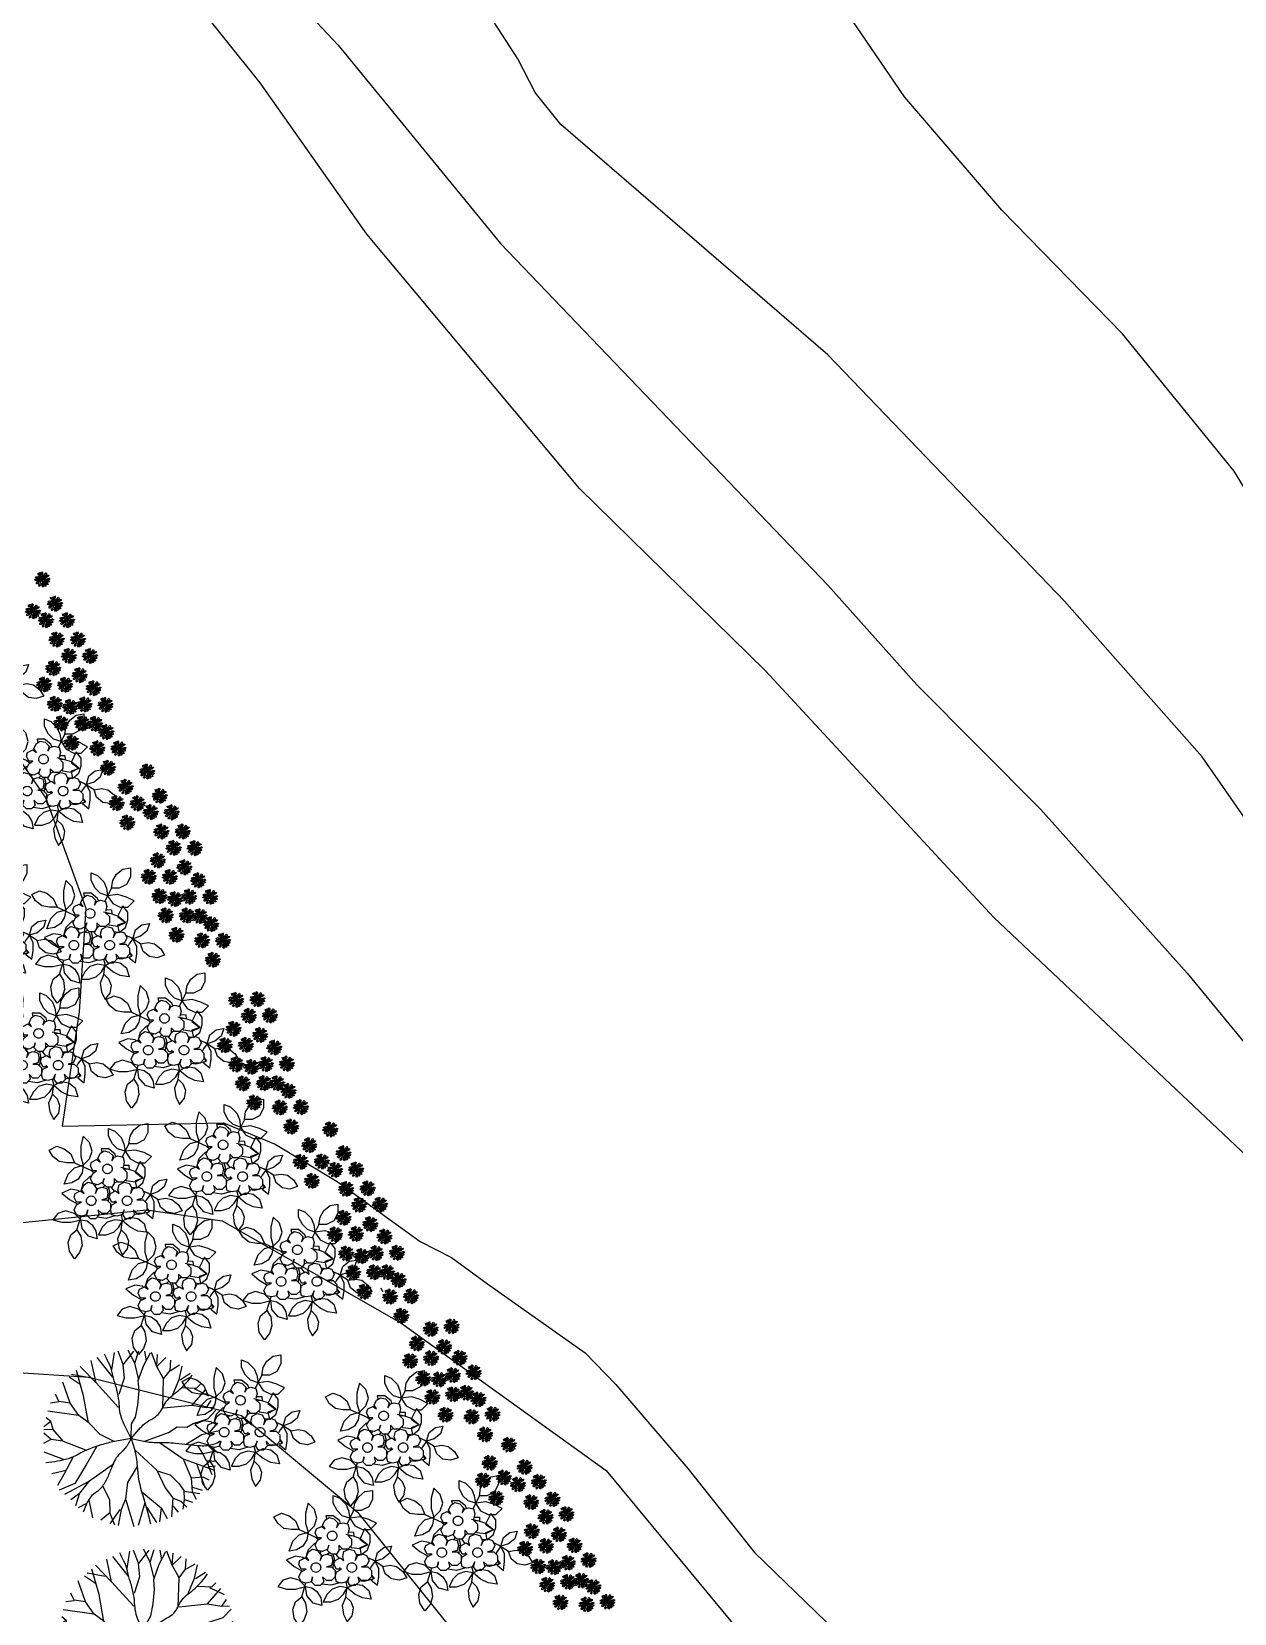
# Model space of a CAD drawing. Header units: millimetres. Extents: x 1101 to 4203, y 1053 to 1744.
# Drawn here: x 1221.1 to 1254.37, y 1605.87 to 1649.61 of the extents above; entities that cross this region are included whole.
import ezdxf

# ---------------------------------------------------------------- set-up
doc = ezdxf.new("R2010")
doc.units = ezdxf.units.MM
doc.layers.add('01_Fina', color=7, linetype='Continuous')
doc.layers.add('NEW_PLANTS', color=7, linetype='Continuous')
doc.styles.get("Standard").update_dxf_attribs({"font": 'arial.ttf'})

# ---------------------------------------------------------------- blocks, each defined once
blk = doc.blocks.new('shrubs1')
at = {"color": 70}
for points in [[(4341.3, 946.2, -0.243115), (4336, 947.1, -0.399574), (4341, 948.9, -0.151757), (4338.9, 947.7, -0.102993), (4341.3, 946.2, 4.231592)], [(4339.9, 942.8, -0.243115), (4336.2, 942.8, -0.399574), (4339.3, 944.7, -0.151757), (4338.1, 943.6, -0.102993), (4339.9, 942.8, 4.231592)], [(4340.8, 952, -0.243115), (4338.9, 955.2, -0.399574), (4342.1, 953.4, -0.151757), (4340.5, 953.9, -0.102993), (4340.8, 952, 4.231592)], [(4344.3, 940.9, -0.243115), (4340.3, 937.4, -0.399574), (4341.9, 942.4, -0.151757), (4341.7, 940, -0.102993), (4344.3, 940.9, 4.231592)], [(4343.5, 944.2, -0.243115), (4340.3, 942.3, -0.399574), (4342, 945.6, -0.151757), (4341.5, 943.9, -0.102993), (4343.5, 944.2, 4.231592)], [(4343.6, 948, -0.243115), (4340.4, 949.8, -0.399574), (4344, 949.9, -0.151757), (4342.4, 949.5, -0.102993), (4343.6, 948, 4.231592)], [(4343.5, 951.8, -0.243115), (4341, 956.5, -0.399574), (4345.5, 953.8, -0.151757), (4343.2, 954.6, -0.102993), (4343.5, 951.8, 4.231592)], [(4346.3, 943.4, -0.338305), (4343, 941.8, -0.306628), (4345.4, 945.5, -0.198031), (4344.3, 943.1, -0.284575), (4346.3, 943.4, 2.19888)], [(4344.5, 955, -0.243115), (4344.4, 958.8, -0.399574), (4346.3, 955.6, -0.151757), (4345.2, 956.8, -0.102993), (4344.5, 955, 4.231592)], [(4347.4, 937.5, -0.243115), (4345.6, 934.3, -0.399574), (4345.5, 937.9, -0.151757), (4345.9, 936.3, -0.102993), (4347.4, 937.5, 4.231592)], [(4347, 950.2, -0.338305), (4347.7, 953.8, -0.306628), (4349.1, 949.7, -0.198031), (4347.9, 952, -0.284575), (4347, 950.2, 2.19888)], [(4350.4, 941.8, -0.243115), (4350.4, 938.1, -0.399574), (4348.5, 941.2, -0.151757), (4349.7, 940, -0.102993), (4350.4, 941.8, 4.231592)], [(4349.4, 953.6, -0.243115), (4351.5, 958.5, -0.399574), (4352.1, 953.3, -0.151757), (4351.3, 955.6, -0.102993), (4349.4, 953.6, 4.231592)], [(4352.1, 938.3, -0.243115), (4352.1, 934.6, -0.399574), (4350.2, 937.7, -0.151757), (4351.4, 936.5, -0.102993), (4352.1, 938.3, 4.231592)], [(4351.4, 952, -0.243115), (4354.6, 953.9, -0.399574), (4352.8, 950.6, -0.151757), (4353.3, 952.3, -0.102993), (4351.4, 952, 4.231592)], [(4351.8, 944.5, -0.243115), (4355.1, 942.6, -0.399574), (4351.4, 942.6, -0.151757), (4353, 942.9, -0.102993), (4351.8, 944.5, 4.231592)], [(4353.3, 941.7, -0.243115), (4356, 937.1, -0.399574), (4351.4, 939.6, -0.151757), (4353.7, 938.9, -0.102993), (4353.3, 941.7, 4.231592)], [(4352.8, 947.4, -0.338305), (4356.3, 946, -0.306628), (4352, 945.3, -0.198031), (4354.5, 946.1, -0.284575), (4352.8, 947.4, 2.19888)], [(4353.6, 954.2, -0.243115), (4356.8, 956, -0.399574), (4355.1, 952.8, -0.151757), (4355.5, 954.4, -0.102993), (4353.6, 954.2, 4.231592)], [(4354.8, 944.1, -0.243115), (4359.1, 940.9, -0.399574), (4353.9, 941.4, -0.151757), (4356.3, 941.7, -0.102993), (4354.8, 944.1, 4.231592)], [(4355.3, 947.2, -0.243115), (4360.5, 946.2, -0.399574), (4355.6, 944.4, -0.151757), (4357.6, 945.7, -0.102993), (4355.3, 947.2, 4.231592)], [(4356.7, 950.5, -0.243115), (4360.4, 950.5, -0.399574), (4357.2, 948.6, -0.151757), (4358.5, 949.8, -0.102993), (4356.7, 950.5, 4.231592)]]:
    blk.add_lwpolyline(points, format="xyb", dxfattribs=at)
at = {"color": 46, "lineweight": 25}
for points in [[(4338.2, 943.6), (4340.3, 943.9)], [(4341.8, 940), (4343.1, 942.4)], [(4346.4, 948.9), (4342.3, 949.6)], [(4348.3, 946.7), (4344.5, 943.3)], [(4347.2, 953.2), (4345.2, 956.6)], [(4348.3, 946.7), (4348, 951.6)], [(4353.6, 939.1), (4348.3, 946.7)], [(4353, 943), (4349.9, 944.4)], [(4356.2, 941.8), (4354.5, 942.3)], [(4354.6, 953.5), (4355.4, 954.4)], [(4357.5, 945.6), (4355.4, 945.4)]]:
    blk.add_lwpolyline(points, dxfattribs=at)
for points in [[(4348.3, 946.7, 0.071347), (4339, 947.6, 7.890142)], [(4348.3, 946.7, 0.082733), (4340.6, 953.7, 20.273115)], [(4348.3, 946.7, 0.216963), (4341.6, 944.1, -0.417545)], [(4348.3, 946.7, 0.118288), (4343.4, 954.5, 14.536196)], [(4345.8, 936.4, -0.068386), (4348.3, 946.7, 3.442757)], [(4348.3, 946.7, -0.116255), (4353.2, 952.1, -0.060372)], [(4348.3, 946.7, -0.138137), (4358, 949.8, -6.895939)], [(4354.3, 946.2, 0.065358), (4348.3, 946.7, 1.516281)], [(4348.3, 946.7, -0.109166), (4349.7, 940.2, 0.286313)], [(4349.9, 949.1, 0.052373), (4351.3, 955.5, 35.05362)], [(4351.4, 936.7, 0.100215), (4350.9, 939.7, -1.505929)]]:
    blk.add_lwpolyline(points, format="xyb", dxfattribs=at)
at = {"color": 0, "flags": 1}
for tag, p in [('ITEM', (4350.4, 947)), ('SIZE', (4350.4, 945.8))]:
    blk.add_attdef(tag, p, '', height=0.5, dxfattribs=at)
blk = doc.blocks.new('s1')
blk.add_blockref('shrubs1', (0, 0))
blk = doc.blocks.new('shrubs')
at = {"layer": 'NEW_PLANTS', "color": 70, "linetype": 'Continuous'}
for points in [[(4514.12, 913.75), (4515.23, 913.3), (4516.33, 912.2), (4516.77, 911.1), (4516.99, 909.78), (4515.67, 910.22), (4514.79, 911.1), (4514.12, 912.42)], [(4520.96, 914.63), (4520.96, 913.08), (4520.3, 911.76), (4518.98, 911.1), (4517.65, 911.1), (4517.87, 912.42), (4518.54, 913.53), (4519.64, 914.41)], [(4503.76, 910), (4505.08, 910.66), (4506.4, 910.22), (4507.51, 909.33), (4508.17, 907.79), (4506.85, 907.79), (4505.52, 908.01), (4504.42, 908.89)], [(4509.71, 912.42), (4509.27, 910.66), (4509.27, 908.89), (4509.71, 907.35), (4510.82, 908.45), (4511.26, 909.78), (4510.82, 911.32)], [(4521.62, 908.89), (4520.3, 909.55), (4518.76, 910), (4516.99, 909.78), (4517.87, 908.45), (4519.2, 907.79), (4520.52, 907.79)], [(4506.4, 904.04), (4507.07, 905.8), (4508.17, 906.91), (4509.71, 907.35), (4509.49, 906.03), (4508.83, 904.92), (4507.73, 904.26)], [(4518.98, 903.38), (4520.08, 904.26), (4520.52, 905.58), (4520.52, 906.91), (4519.64, 908.01), (4518.73, 906.15), (4520.1, 905.12), (4518.73, 904.64)], [(4524.27, 904.92), (4523.83, 903.6), (4522.73, 902.72), (4521.4, 902.28), (4521.84, 903.82), (4522.95, 904.7)], [(4526.92, 899.41), (4525.59, 898.97), (4524.27, 899.19), (4523.17, 900.07), (4522.73, 901.39), (4524.05, 901.61), (4525.15, 901.39), (4526.25, 900.51)], [(4504.42, 897.86), (4505.96, 897.42), (4507.51, 897.42), (4509.27, 897.86), (4508.17, 898.97), (4506.63, 899.41), (4505.3, 898.97)], [(4508.17, 891.03), (4507.29, 892.35), (4507.07, 893.89), (4507.51, 895.22), (4508.61, 896.1), (4509.27, 895), (4509.49, 893.45), (4509.05, 892.13)], [(4512.14, 894.55), (4510.6, 895), (4509.49, 896.32), (4509.27, 897.86), (4510.37, 897.64), (4511.26, 896.98), (4511.92, 895.88)], [(4512.36, 895.22), (4513.68, 895.22), (4515.01, 895.66), (4515.89, 896.54), (4516.55, 897.64), (4515.23, 897.86), (4513.9, 897.42), (4513.02, 896.54)], [(4516.55, 891.69), (4517.43, 892.79), (4517.65, 894.11), (4517.21, 895.22), (4516.33, 896.1), (4515.67, 894.55), (4515.89, 893.01)], [(4520.74, 895.66), (4519.2, 895.88), (4517.87, 896.54), (4516.55, 897.64), (4517.87, 898.3), (4519.2, 898.08), (4520.3, 897.2)]]:
    blk.add_lwpolyline(points, close=True, dxfattribs=at)
at = {"layer": 'NEW_PLANTS', "color": 30, "linetype": 'Continuous', "true_color": 0xf26722}
blk.add_lwpolyline([(4516.64, 906.81), (4517.3, 906.15), (4517.3, 905.06), (4516.64, 904.4), (4515.76, 904.4), (4515.11, 905.06), (4515.11, 904.18), (4514.67, 903.52), (4513.79, 903.52), (4513.13, 904.18), (4513.35, 905.06), (4513.13, 904.4), (4512.26, 903.96), (4511.38, 904.18), (4510.94, 905.06), (4511.38, 905.93), (4512.04, 906.37), (4511.38, 906.37), (4510.94, 907.25), (4511.16, 907.91), (4512.04, 908.34), (4512.7, 907.91), (4512.26, 908.56), (4512.7, 909.44), (4513.35, 909.88), (4514.23, 909.66), (4514.89, 909), (4514.67, 908.12), (4515.11, 908.78), (4515.76, 909), (4516.64, 908.78), (4516.86, 907.91), (4516.64, 907.03)], dxfattribs=at)
at = {"layer": 'NEW_PLANTS', "color": 70, "linetype": 'Continuous'}
for points in [[(4515.38, 908.87), (4515.23, 909.33), (4514.12, 910.22), (4512.8, 910.22), (4512.94, 909.6)], [(4517.65, 911.1), (4516.51, 908.81)], [(4508.17, 907.79), (4511.04, 906.47), (4511.57, 906.06)], [(4512.61, 908.04), (4512.58, 907.98)], [(4516.73, 907.38), (4517.65, 907.35), (4517.7, 906.63), (4516.76, 906.69)], [(4511.15, 905.48), (4510.82, 905.36), (4509.71, 904.26), (4509.29, 902.8)], [(4513.25, 904.76), (4513.28, 904.74)], [(4515.65, 904.51), (4515.23, 904.26), (4515.11, 904.26)], [(4517.1, 904.86), (4517.21, 904.7), (4518.76, 904.48), (4520.08, 905.14), (4518.76, 906.25), (4517.63, 906.63), (4516.28, 906.94)], [(4509.02, 902.78), (4508.83, 902.94), (4507.51, 903.16), (4505.96, 902.5), (4507.29, 901.39), (4508.74, 900.56)], [(4511.78, 903.65), (4511.92, 903.82), (4511.94, 904.04)], [(4513.48, 903.84), (4513.12, 903.47)], [(4513.13, 903.47), (4513.24, 903.6)], [(4514.03, 901.09), (4514.12, 901.17), (4514.34, 902.72), (4514.11, 903.52)], [(4514.52, 903.52), (4515.14, 902.77)], [(4518.78, 903.4), (4518.09, 903.48)], [(4518.37, 903.26), (4518.15, 903.21)], [(4522.73, 901.39), (4520.96, 902.5), (4520.15, 902.86)], [(4520.8, 899.88), (4521.27, 899.28), (4520.74, 898.97), (4521.84, 898.08), (4522.06, 899.63), (4522.06, 900.95), (4521.4, 902.28), (4520.74, 901.39), (4520.52, 900.95)], [(4514.45, 900.25), (4514.6, 900.19)], [(4515.42, 900.83), (4515.23, 901.17)], [(4516.8, 899.33), (4516.75, 899.35)], [(4520.8, 899.76), (4521.18, 899.19), (4519.42, 898.75), (4518.57, 898.85)], [(4508.61, 896.1), (4509.35, 898.5)], [(4515.25, 898.56), (4515.23, 898.53), (4513.68, 898.08), (4512.14, 898.3), (4512.11, 898.33)], [(4516.33, 896.1), (4516.55, 897.86), (4516.35, 898.68)]]:
    blk.add_lwpolyline(points, dxfattribs=at)
at = {"layer": 'NEW_PLANTS', "color": 30, "linetype": 'Continuous', "true_color": 0xf26722}
for points in [[(4513.1, 906.71, -0.098476), (4513.16, 907.03, -0.098485), (4513.34, 907.29, -0.098498), (4513.61, 907.47, -0.098507), (4513.93, 907.54, -0.098507), (4514.24, 907.47, -0.098498), (4514.51, 907.29, -0.098485), (4514.69, 907.03, -0.098476), (4514.75, 906.71, -0.098476), (4514.69, 906.39, -0.098485), (4514.51, 906.12, -0.098498), (4514.24, 905.94, -0.098507), (4513.93, 905.88, -0.098507), (4513.61, 905.94, -0.098498), (4513.34, 906.12, -0.098485), (4513.16, 906.39, -0.098476)], [(4510.27, 901.17, -0.098476), (4510.33, 901.49, -0.098485), (4510.51, 901.76, -0.098498), (4510.78, 901.94, -0.098507), (4511.1, 902, -0.098507), (4511.42, 901.94, -0.098498), (4511.68, 901.76, -0.098485), (4511.86, 901.49, -0.098476), (4511.93, 901.17, -0.098476), (4511.86, 900.86, -0.098485), (4511.68, 900.59, -0.098498), (4511.42, 900.41, -0.098507), (4511.1, 900.34, -0.098507), (4510.78, 900.41, -0.098498), (4510.51, 900.59, -0.098485), (4510.33, 900.86, -0.098476)], [(4516.51, 901.17, -0.098476), (4516.57, 901.49, -0.098485), (4516.75, 901.76, -0.098498), (4517.02, 901.94, -0.098507), (4517.34, 902, -0.098507), (4517.66, 901.94, -0.098498), (4517.93, 901.76, -0.098485), (4518.11, 901.49, -0.098476), (4518.17, 901.17, -0.098476), (4518.11, 900.86, -0.098485), (4517.93, 900.59, -0.098498), (4517.66, 900.41, -0.098507), (4517.34, 900.34, -0.098507), (4517.02, 900.41, -0.098498), (4516.75, 900.59, -0.098485), (4516.57, 900.86, -0.098476)]]:
    blk.add_lwpolyline(points, format="xyb", close=True, dxfattribs=at)
for points in [[(4509.41, 900.89), (4508.53, 900.89), (4508.1, 901.77), (4508.31, 902.43), (4509.19, 902.87), (4509.85, 902.43), (4509.41, 903.08), (4509.85, 903.96), (4510.51, 904.4), (4511.38, 904.18), (4512.04, 903.3), (4511.82, 902.43), (4512.26, 903.3), (4512.92, 903.52), (4513.79, 903.3), (4514.01, 902.43), (4513.79, 901.55), (4512.92, 901.33), (4513.79, 901.33), (4514.45, 900.67), (4514.45, 899.58), (4513.79, 898.92), (4512.92, 898.92), (4512.26, 899.58), (4512.48, 898.7), (4511.82, 898.04), (4510.94, 898.04), (4510.29, 898.7), (4510.51, 899.58), (4510.29, 898.7), (4509.41, 898.48), (4508.53, 898.7), (4508.1, 899.58), (4508.53, 900.46)], [(4515.54, 900.89), (4514.67, 900.89), (4514.23, 901.77), (4514.45, 902.43), (4515.33, 902.87), (4515.98, 902.43), (4515.76, 903.08), (4515.98, 903.96), (4516.86, 904.4), (4517.74, 904.18), (4518.17, 903.3), (4517.95, 902.43), (4518.39, 903.3), (4519.27, 903.52), (4519.93, 903.3), (4520.36, 902.43), (4519.93, 901.55), (4519.05, 901.33), (4520.15, 901.33), (4520.8, 900.67), (4520.8, 899.58), (4520.15, 898.92), (4519.05, 898.92), (4518.39, 899.58), (4518.61, 898.7), (4517.95, 898.04), (4517.08, 898.04), (4516.64, 898.7), (4516.86, 899.58), (4516.42, 898.7), (4515.54, 898.48), (4514.67, 898.7), (4514.45, 899.58), (4514.67, 900.46)]]:
    blk.add_lwpolyline(points, close=True, dxfattribs=at)
blk = doc.blocks.new('tree9')
at = {"color": 106}
for p, q in [((950.75, 450.95), (951.14, 453.4)), ((952.34, 451.69), (951.65, 453.57)), ((952.34, 451.63), (953.87, 453.57)), ((953.99, 451.86), (953.08, 453.69)), ((953.99, 451.86), (954.56, 453.63)), ((955.3, 451.58), (956.21, 453.34)), ((955.64, 452.2), (955.41, 453.57)), ((957.12, 451.41), (956.38, 453.4)), ((957.12, 451.41), (957.24, 453.12)), ((946.75, 447.25), (945.73, 450.84)), ((948.46, 449.12), (946.24, 451.41)), ((948.53, 449.07), (947.84, 452.26)), ((950.91, 449.87), (948.69, 452.66)), ((952.56, 449.81), (952.34, 451.63)), ((954.56, 449.53), (953.99, 451.86)), ((954.5, 449.41), (955.3, 451.58)), ((957.12, 451.41), (958.38, 452.66)), ((958.09, 449.64), (957.12, 451.41)), ((958.09, 449.64), (959, 450.84)), ((959, 450.84), (959.11, 452.31)), ((959.06, 450.84), (960.36, 451.63)), ((960.31, 449.58), (960.71, 451.47)), ((944.82, 446.22), (943.8, 449.19)), ((946.24, 448.84), (944.71, 449.87)), ((947.61, 449.81), (945.05, 450.27)), ((951.71, 445.6), (948.53, 449.07)), ((951.77, 447.47), (952.56, 449.81)), ((954.62, 447.99), (954.5, 449.41)), ((957.97, 445.49), (958.09, 449.64)), ((959.4, 447.42), (960.31, 449.58)), ((960.42, 449.53), (961.85, 450.44)), ((960.71, 448.44), (962.76, 448.33)), ((962.76, 448.33), (963.33, 448.9)), ((943.23, 446.39), (942.03, 446.22)), ((943.23, 446.46), (942.77, 447.47)), ((944.82, 446.22), (943.23, 446.46)), ((946.07, 444.46), (944.82, 446.22)), ((947.44, 443.43), (946.75, 447.25)), ((954.44, 445.94), (954.62, 447.99)), ((962.14, 445.94), (964.01, 448.11)), ((962.42, 448.28), (964.47, 447.25)), ((964.18, 445.6), (964.81, 446.57)), ((942.09, 443.6), (941.46, 444.12)), ((946.02, 444.46), (941.69, 445.09)), ((947.5, 443.43), (946.07, 444.46)), ((953.53, 443.27), (954.1, 444.23)), ((954.1, 444.23), (954.44, 445.94)), ((958.09, 445.54), (962.07, 445.94)), ((962.07, 445.94), (964.18, 445.6)), ((962.3, 443.32), (964.36, 444)), ((964.18, 445.6), (965.26, 445.65)), ((964.36, 444), (965.49, 445.2)), ((942.09, 443.6), (941.12, 442.87)), ((942.42, 442.46), (941.12, 442.41)), ((942.14, 441.05), (941.12, 441.95)), ((942.42, 442.46), (942.09, 443.6)), ((943.91, 440.76), (942.42, 442.46)), ((949.09, 441.78), (947.5, 443.43)), ((951.08, 440.76), (949.09, 441.78)), ((953.48, 441.27), (953.53, 443.27)), ((955.3, 440.76), (958.77, 442.06)), ((958.77, 442.06), (960.03, 442.87)), ((960.03, 442.87), (961.39, 442.81)), ((961.17, 440.36), (963.5, 441.78)), ((961.39, 442.81), (962.3, 443.32)), ((963.5, 441.78), (965.95, 442.35)), ((964.58, 442.06), (965.77, 443.43)), ((942.09, 441.05), (941.06, 440.48)), ((943.8, 440.81), (942.14, 441.05)), ((947.04, 439.56), (943.91, 440.76)), ((948.58, 440.02), (947.1, 437.45)), ((954.05, 439.56), (957.12, 436.72)), ((957.52, 440.65), (960.88, 438.31)), ((962.87, 440.19), (963.61, 439.05)), ((964.41, 440.3), (965.83, 439.16)), ((944.02, 438.19), (941.17, 439.27)), ((945.28, 438.59), (943.96, 436.08)), ((947.1, 437.45), (945.5, 434.83)), ((950.97, 437.57), (947.44, 435.07)), ((954.33, 437.23), (952.97, 434.95)), ((960.88, 438.31), (962.01, 435.58)), ((961, 438.25), (965.15, 436.77)), ((962.82, 437.57), (963.95, 434.26)), ((963.61, 439.05), (964.12, 438.08)), ((964.12, 438.08), (965.61, 437.97)), ((964.23, 438.08), (964.47, 437.23)), ((964.47, 437.23), (965.44, 437.34)), ((964.47, 437.23), (964.92, 436.08)), ((944.25, 436.66), (942.26, 436.2)), ((943.96, 436.08), (943.06, 434.55)), ((947.38, 435.07), (944.02, 433.24)), ((947.44, 435.07), (946.18, 433.47)), ((957.12, 436.72), (958.32, 434.21)), ((957.17, 436.6), (959, 436.03)), ((959, 436.03), (960.25, 434.83)), ((962.01, 435.58), (962.14, 433.7)), ((962.07, 435.64), (963.67, 435.75)), ((963.67, 435.75), (964.52, 435.35)), ((945.5, 434.83), (943.28, 433.86)), ((946.18, 433.42), (944.93, 432.5)), ((946.18, 433.47), (945.61, 431.64)), ((949.49, 434.43), (950.4, 432.5)), ((952.97, 434.95), (952.68, 432.61)), ((955.02, 433.64), (957.75, 431.36)), ((958.32, 434.21), (959.4, 432.78)), ((959.4, 432.78), (959.22, 430.1)), ((959.46, 432.73), (960.54, 432.33)), ((960.25, 434.83), (960.93, 433.81)), ((960.93, 433.81), (961, 432.56)), ((961, 433.75), (963.22, 433.42)), ((962.14, 433.7), (962.7, 432.61)), ((962.19, 434.32), (963.55, 433.86)), ((947.15, 431.99), (945.96, 431.36)), ((947.5, 432.45), (948.01, 429.94)), ((950.46, 430.68), (949.21, 429.6)), ((950.4, 432.5), (950.46, 430.68)), ((951.88, 431.13), (950.46, 429.09)), ((950.46, 430.62), (951.14, 428.97)), ((952.05, 431.13), (951.65, 428.85)), ((952.68, 432.61), (952.05, 431.13)), ((952.73, 432.5), (953.87, 428.74)), ((955.41, 432.1), (954.5, 428.85)), ((955.7, 431.42), (957.06, 429.31)), ((957.75, 431.36), (957.52, 429.37)), ((957.81, 431.31), (958.6, 429.88)), ((959.4, 431.64), (960.14, 430.74)), ((960.54, 432.33), (961.39, 431.48)), ((961, 432.56), (960.82, 431.19)), ((961.05, 432.56), (962.19, 432.16))]:
    blk.add_line(p, q, dxfattribs=at)
for points in [[(953.51, 441.18), (952.47, 443.26, -0.10411), (951.83, 445.71, 0.032984), (951.65, 447.25, 0.034072), (951.2, 449.01, -0.030956), (950.8, 450.55, 0.076171), (950.29, 451.98, -0.026216), (949.72, 453.17, 1.568784)], [(953.51, 441.18), (954.56, 442.46, -0.107856), (956.49, 444, 0.175024), (957.92, 445.49, -0.125464), (959.4, 447.36, 0.043348), (961.28, 449.07, 0.04978), (962.14, 450.21, -8.896609)], [(953.51, 441.18), (951.14, 440.76, 0.029099), (949.21, 440.3, 0.05336), (945.96, 438.94, -0.09082), (943.06, 437.97, -0.003401), (941.41, 437.74, 1.084963)], [(953.51, 441.18), (953.13, 440.53, -0.07796), (952.05, 439.22, 0.120857), (950.91, 437.57, -0.011392), (950.29, 436.03, -0.038005), (949.54, 434.61, -0.112949), (948.46, 433.53, 0.14803), (947.27, 432.16, 0.020427), (946.7, 430.74, 1.639795)], [(953.51, 441.18), (955.3, 440.81, 0.056937), (957.24, 440.65, -0.035612), (959.79, 440.53, 0.008822), (963.33, 440.19, 0.099585), (965.2, 440.41, 0.073278), (966.12, 440.87, -1.918828)], [(953.51, 441.18), (953.94, 439.67, -0.054456), (954.33, 437.34, 0.065281), (955.13, 433.13, -0.028329), (956.21, 429.09, 4.035528)]]:
    blk.add_lwpolyline(points, format="xyb", dxfattribs=at)
at = {"color": 106, "flags": 1}
for tag, p in [('ITEM', (953.79, 443.71)), ('SIZE', (953.53, 441.16))]:
    blk.add_attdef(tag, p, '', height=2.09, dxfattribs=at)
blk = doc.blocks.new('Borde del rio puyo')
at = {"color": 116, "true_color": 0x136734, "extrusion": (0, 0, -1)}
blk.add_arc((-1231.667, 1615.304), 1, 327.3696, 333.7354, dxfattribs=at)
for p, xscale, yscale, zscale, rotation in [((1146.491, 1635.376), 0.01683469536077231, 0.01683469536077231, 0.01683469536077231, 347.0185311305729), ((1146.229, 1634.497), 0.01683469536077231, 0.01683469536077231, 0.01683469536077231, 347.0185311305729), ((1146.84, 1634.705), 0.01683469536077231, 0.01683469536077231, 0.01683469536077231, 347.0185311305729), ((1146.589, 1634.253), 0.01683469536077231, 0.01683469536077231, 0.01683469536077231, 347.0185311305729), ((1147.171, 1634.248), 0.01683469536077231, 0.01683469536077231, 0.01683469536077231, 347.0185311305729), ((1146.884, 1633.717), 0.01683469536077231, 0.01683469536077231, 0.01683469536077231, 347.0185311305729), ((1147.475, 1633.716), 0.01683469536077231, 0.01683469536077231, 0.01683469536077231, 347.0185311305729), ((1147.225, 1633.264), 0.01683469536077231, 0.01683469536077231, 0.01683469536077231, 347.0185311305729), ((1147.807, 1633.259), 0.01683469536077231, 0.01683469536077231, 0.01683469536077231, 347.0185311305729), ((1146.788, 1632.921), 0.01683469536077231, 0.01683469536077231, 0.01683469536077231, 347.0185311305729), ((1147.52, 1632.728), 0.01683469536077231, 0.01683469536077231, 0.01683469536077231, 347.0185311305729), ((1146.537, 1632.469), 0.01683469536077231, 0.01683469536077231, 0.01683469536077231, 347.0185311305729), ((1147.119, 1632.464), 0.01683469536077231, 0.01683469536077231, 0.01683469536077231, 347.0185311305729), ((1147.905, 1632.369), 0.01683469536077231, 0.01683469536077231, 0.01683469536077231, 347.0185311305729), ((1146.833, 1631.933), 0.01683469536077231, 0.01683469536077231, 0.01683469536077231, 347.0185311305729), ((1147.257, 1631.85), 0.01683469536077231, 0.01683469536077231, 0.01683469536077231, 347.0185311305729), ((1147.654, 1631.917), 0.01683469536077231, 0.01683469536077231, 0.01683469536077231, 347.0185311305729), ((1148.236, 1631.912), 0.01683469536077231, 0.01683469536077231, 0.01683469536077231, 347.0185311305729), ((1147.007, 1631.398), 0.01683469536077231, 0.01683469536077231, 0.01683469536077231, 347.0185311305729), ((1147.589, 1631.394), 0.01683469536077231, 0.01683469536077231, 0.01683469536077231, 347.0185311305729), ((1147.949, 1631.381), 0.01683469536077231, 0.01683469536077231, 0.01683469536077231, 347.0185311305729), ((1147.302, 1630.862), 0.01683469536077231, 0.01683469536077231, 0.01683469536077231, 347.0185311305729), ((1148.261, 1631.157), 0.01683469536077231, 0.01683469536077231, 0.01683469536077231, 347.0185311305729), ((1148.011, 1630.705), 0.01683469536077231, 0.01683469536077231, 0.01683469536077231, 347.0185311305729), ((1148.593, 1630.701), 0.01683469536077231, 0.01683469536077231, 0.01683469536077231, 347.0185311305729), ((1148.306, 1630.169), 0.01683469536077231, 0.01683469536077231, 0.01683469536077231, 347.0185311305729), ((1149.387, 1630.064), 0.01683469536077231, 0.01683469536077231, 0.01683469536077231, 347.0185311305729), ((1148.793, 1629.641), 0.01683469536077231, 0.01683469536077231, 0.01683469536077231, 347.0185311305729), ((1148.542, 1629.189), 0.01683469536077231, 0.01683469536077231, 0.01683469536077231, 347.0185311305729), ((1149.124, 1629.184), 0.01683469536077231, 0.01683469536077231, 0.01683469536077231, 347.0185311305729), ((1149.735, 1629.392), 0.01683469536077231, 0.01683469536077231, 0.01683469536077231, 347.0185311305729), ((1148.838, 1628.653), 0.01683469536077231, 0.01683469536077231, 0.01683469536077231, 347.0185311305729), ((1149.485, 1628.941), 0.01683469536077231, 0.01683469536077231, 0.01683469536077231, 347.0185311305729), ((1150.066, 1628.936), 0.01683469536077231, 0.01683469536077231, 0.01683469536077231, 347.0185311305729), ((1149.78, 1628.404), 0.01683469536077231, 0.01683469536077231, 0.01683469536077231, 347.0185311305729), ((1150.371, 1628.403), 0.01683469536077231, 0.01683469536077231, 0.01683469536077231, 347.0185311305729), ((1150.12, 1627.951), 0.01683469536077231, 0.01683469536077231, 0.01683469536077231, 347.0185311305729), ((1150.702, 1627.947), 0.01683469536077231, 0.01683469536077231, 0.01683469536077231, 347.0185311305729), ((1149.684, 1627.608), 0.01683469536077231, 0.01683469536077231, 0.01683469536077231, 347.0185311305729), ((1150.416, 1627.415), 0.01683469536077231, 0.01683469536077231, 0.01683469536077231, 347.0185311305729), ((1149.433, 1627.156), 0.01683469536077231, 0.01683469536077231, 0.01683469536077231, 347.0185311305729), ((1150.015, 1627.152), 0.01683469536077231, 0.01683469536077231, 0.01683469536077231, 347.0185311305729), ((1150.8, 1627.056), 0.01683469536077231, 0.01683469536077231, 0.01683469536077231, 347.0185311305729), ((1149.728, 1626.62), 0.01683469536077231, 0.01683469536077231, 0.01683469536077231, 347.0185311305729), ((1150.153, 1626.537), 0.01683469536077231, 0.01683469536077231, 0.01683469536077231, 347.0185311305729), ((1150.55, 1626.605), 0.01683469536077231, 0.01683469536077231, 0.01683469536077231, 347.0185311305729), ((1151.131, 1626.6), 0.01683469536077231, 0.01683469536077231, 0.01683469536077231, 347.0185311305729), ((1149.902, 1626.086), 0.01683469536077231, 0.01683469536077231, 0.01683469536077231, 347.0185311305729), ((1150.484, 1626.081), 0.01683469536077231, 0.01683469536077231, 0.01683469536077231, 347.0185311305729), ((1150.845, 1626.068), 0.01683469536077231, 0.01683469536077231, 0.01683469536077231, 347.0185311305729), ((1150.198, 1625.549), 0.01683469536077231, 0.01683469536077231, 0.01683469536077231, 347.0185311305729), ((1151.157, 1625.844), 0.01683469536077231, 0.01683469536077231, 0.01683469536077231, 347.0185311305729), ((1150.906, 1625.393), 0.01683469536077231, 0.01683469536077231, 0.01683469536077231, 347.0185311305729), ((1151.488, 1625.388), 0.01683469536077231, 0.01683469536077231, 0.01683469536077231, 347.0185311305729), ((1151.202, 1624.856), 0.01683469536077231, 0.01683469536077231, 0.01683469536077231, 347.0185311305729), ((1151.853, 1621.633), 0.0168346953607723, 0.0168346953607723, 0.0168346953607723, 348.6383354721556), ((1152.443, 1621.649), 0.0168346953607723, 0.0168346953607723, 0.0168346953607723, 348.6383354721556), ((1151.779, 1620.835), 0.0168346953607723, 0.0168346953607723, 0.0168346953607723, 348.6383354721556), ((1152.206, 1621.19), 0.0168346953607723, 0.0168346953607723, 0.0168346953607723, 348.6383354721556), ((1152.787, 1621.202), 0.0168346953607723, 0.0168346953607723, 0.0168346953607723, 348.6383354721556), ((1151.541, 1620.376), 0.0168346953607723, 0.0168346953607723, 0.0168346953607723, 348.6383354721556), ((1152.123, 1620.388), 0.0168346953607723, 0.0168346953607723, 0.0168346953607723, 348.6383354721556), ((1152.516, 1620.662), 0.0168346953607723, 0.0168346953607723, 0.0168346953607723, 348.6383354721556), ((1152.91, 1620.314), 0.0168346953607723, 0.0168346953607723, 0.0168346953607723, 348.6383354721556), ((1151.852, 1619.848), 0.0168346953607723, 0.0168346953607723, 0.0168346953607723, 348.6383354721556), ((1152.278, 1619.778), 0.0168346953607723, 0.0168346953607723, 0.0168346953607723, 348.6383354721556), ((1152.673, 1619.856), 0.0168346953607723, 0.0168346953607723, 0.0168346953607723, 348.6383354721556), ((1153.255, 1619.868), 0.0168346953607723, 0.0168346953607723, 0.0168346953607723, 348.6383354721556), ((1152.041, 1619.319), 0.0168346953607723, 0.0168346953607723, 0.0168346953607723, 348.6383354721556), ((1152.622, 1619.331), 0.0168346953607723, 0.0168346953607723, 0.0168346953607723, 348.6383354721556), ((1152.983, 1619.328), 0.0168346953607723, 0.0168346953607723, 0.0168346953607723, 348.6383354721556), ((1153.301, 1619.113), 0.0168346953607723, 0.0168346953607723, 0.0168346953607723, 348.6383354721556), ((1152.351, 1618.791), 0.0168346953607723, 0.0168346953607723, 0.0168346953607723, 348.6383354721556), ((1153.064, 1618.655), 0.0168346953607723, 0.0168346953607723, 0.0168346953607723, 348.6383354721556), ((1153.645, 1618.667), 0.0168346953607723, 0.0168346953607723, 0.0168346953607723, 348.6383354721556), ((1153.374, 1618.127), 0.0168346953607723, 0.0168346953607723, 0.0168346953607723, 348.6383354721556), ((1154.457, 1618.052), 0.0168346953607723, 0.0168346953607723, 0.0168346953607723, 348.6383354721556), ((1153.876, 1617.613), 0.0168346953607723, 0.0168346953607723, 0.0168346953607723, 348.6383354721556), ((1154.824, 1617.391), 0.0168346953607723, 0.0168346953607723, 0.0168346953607723, 348.6383354721556), ((1153.638, 1617.154), 0.0168346953607723, 0.0168346953607723, 0.0168346953607723, 348.6383354721556), ((1154.22, 1617.166), 0.0168346953607723, 0.0168346953607723, 0.0168346953607723, 348.6383354721556), ((1154.587, 1616.932), 0.0168346953607723, 0.0168346953607723, 0.0168346953607723, 348.6383354721556), ((1155.169, 1616.944), 0.0168346953607723, 0.0168346953607723, 0.0168346953607723, 348.6383354721556), ((1153.948, 1616.626), 0.0168346953607723, 0.0168346953607723, 0.0168346953607723, 348.6383354721556), ((1155.488, 1616.42), 0.0168346953607723, 0.0168346953607723, 0.0168346953607723, 348.6383354721556), ((1154.897, 1616.404), 0.0168346953607723, 0.0168346953607723, 0.0168346953607723, 348.6383354721556), ((1154.823, 1615.606), 0.0168346953607723, 0.0168346953607723, 0.0168346953607723, 348.6383354721556), ((1155.25, 1615.962), 0.0168346953607723, 0.0168346953607723, 0.0168346953607723, 348.6383354721556), ((1155.832, 1615.973), 0.0168346953607723, 0.0168346953607723, 0.0168346953607723, 348.6383354721556), ((1154.586, 1615.147), 0.0168346953607723, 0.0168346953607723, 0.0168346953607723, 348.6383354721556), ((1155.167, 1615.159), 0.0168346953607723, 0.0168346953607723, 0.0168346953607723, 348.6383354721556), ((1155.561, 1615.434), 0.0168346953607723, 0.0168346953607723, 0.0168346953607723, 348.6383354721556), ((1155.955, 1615.086), 0.0168346953607723, 0.0168346953607723, 0.0168346953607723, 348.6383354721556), ((1154.896, 1614.62), 0.0168346953607723, 0.0168346953607723, 0.0168346953607723, 348.6383354721556), ((1155.323, 1614.549), 0.0168346953607723, 0.0168346953607723, 0.0168346953607723, 348.6383354721556), ((1155.717, 1614.627), 0.0168346953607723, 0.0168346953607723, 0.0168346953607723, 348.6383354721556), ((1156.299, 1614.639), 0.0168346953607723, 0.0168346953607723, 0.0168346953607723, 348.6383354721556), ((1155.085, 1614.091), 0.0168346953607723, 0.0168346953607723, 0.0168346953607723, 348.6383354721556), ((1155.667, 1614.102), 0.0168346953607723, 0.0168346953607723, 0.0168346953607723, 348.6383354721556), ((1156.028, 1614.1), 0.0168346953607723, 0.0168346953607723, 0.0168346953607723, 348.6383354721556), ((1156.346, 1613.885), 0.0168346953607723, 0.0168346953607723, 0.0168346953607723, 348.6383354721556), ((1155.395, 1613.563), 0.0168346953607723, 0.0168346953607723, 0.0168346953607723, 348.6383354721556), ((1156.108, 1613.426), 0.0168346953607723, 0.0168346953607723, 0.0168346953607723, 348.6383354721556), ((1156.69, 1613.438), 0.0168346953607723, 0.0168346953607723, 0.0168346953607723, 348.6383354721556), ((1156.419, 1612.898), 0.0168346953607723, 0.0168346953607723, 0.0168346953607723, 348.6383354721556), ((1157.827, 1604.256), 0.01683469536077231, 0.01683469536077231, 0.01683469536077231, 354.9855783136047), ((1158.403, 1604.332), 0.01683469536077231, 0.01683469536077231, 0.01683469536077231, 354.9855783136047), ((1157.442, 1603.856), 0.01683469536077231, 0.01683469536077231, 0.01683469536077231, 354.9855783136047), ((1157.256, 1603.374), 0.01683469536077231, 0.01683469536077231, 0.01683469536077231, 354.9855783136047), ((1157.833, 1603.45), 0.01683469536077231, 0.01683469536077231, 0.01683469536077231, 354.9855783136047), ((1158.193, 1603.766), 0.01683469536077231, 0.01683469536077231, 0.01683469536077231, 354.9855783136047), ((1158.624, 1603.464), 0.01683469536077231, 0.01683469536077231, 0.01683469536077231, 354.9855783136047), ((1158.438, 1602.982), 0.01683469536077231, 0.01683469536077231, 0.01683469536077231, 354.9855783136047), ((1159.015, 1603.058), 0.01683469536077231, 0.01683469536077231, 0.01683469536077231, 354.9855783136047), ((1157.623, 1602.883), 0.01683469536077231, 0.01683469536077231, 0.01683469536077231, 354.9855783136047), ((1158.055, 1602.86), 0.01683469536077231, 0.01683469536077231, 0.01683469536077231, 354.9855783136047), ((1158.805, 1602.492), 0.01683469536077231, 0.01683469536077231, 0.01683469536077231, 354.9855783136047), ((1157.869, 1602.379), 0.01683469536077231, 0.01683469536077231, 0.01683469536077231, 354.9855783136047), ((1158.446, 1602.454), 0.01683469536077231, 0.01683469536077231, 0.01683469536077231, 354.9855783136047), ((1159.145, 1602.313), 0.01683469536077231, 0.01683469536077231, 0.01683469536077231, 354.9855783136047), ((1158.236, 1601.888), 0.01683469536077231, 0.01683469536077231, 0.01683469536077231, 354.9855783136047), ((1158.96, 1601.831), 0.01683469536077231, 0.01683469536077231, 0.01683469536077231, 354.9855783136047), ((1159.537, 1601.907), 0.01683469536077231, 0.01683469536077231, 0.01683469536077231, 354.9855783136047), ((1159.327, 1601.341), 0.01683469536077231, 0.01683469536077231, 0.01683469536077231, 354.9855783136047), ((1159.985, 1601.058), 0.01683469536077231, 0.01683469536077231, 0.01683469536077231, 354.9855783136047), ((1159.456, 1600.557), 0.01683469536077231, 0.01683469536077231, 0.01683469536077231, 354.9855783136047), ((1160.423, 1600.441), 0.01683469536077231, 0.01683469536077231, 0.01683469536077231, 354.9855783136047), ((1159.27, 1600.075), 0.01683469536077231, 0.01683469536077231, 0.01683469536077231, 354.9855783136047), ((1159.847, 1600.151), 0.01683469536077231, 0.01683469536077231, 0.01683469536077231, 354.9855783136047), ((1160.238, 1599.959), 0.01683469536077231, 0.01683469536077231, 0.01683469536077231, 354.9855783136047), ((1160.815, 1600.035), 0.01683469536077231, 0.01683469536077231, 0.01683469536077231, 354.9855783136047), ((1159.637, 1599.584), 0.01683469536077231, 0.01683469536077231, 0.01683469536077231, 354.9855783136047), ((1160.605, 1599.469), 0.01683469536077231, 0.01683469536077231, 0.01683469536077231, 354.9855783136047), ((1161.19, 1599.55), 0.01683469536077231, 0.01683469536077231, 0.01683469536077231, 354.9855783136047), ((1161.004, 1599.068), 0.01683469536077231, 0.01683469536077231, 0.01683469536077231, 354.9855783136047), ((1161.581, 1599.144), 0.01683469536077231, 0.01683469536077231, 0.01683469536077231, 354.9855783136047), ((1160.62, 1598.667), 0.01683469536077231, 0.01683469536077231, 0.01683469536077231, 354.9855783136047), ((1161.371, 1598.577), 0.01683469536077231, 0.01683469536077231, 0.01683469536077231, 354.9855783136047), ((1160.434, 1598.185), 0.01683469536077231, 0.01683469536077231, 0.01683469536077231, 354.9855783136047), ((1161.011, 1598.261), 0.01683469536077231, 0.01683469536077231, 0.01683469536077231, 354.9855783136047), ((1161.802, 1598.275), 0.01683469536077231, 0.01683469536077231, 0.01683469536077231, 354.9855783136047), ((1160.801, 1597.695), 0.01683469536077231, 0.01683469536077231, 0.01683469536077231, 354.9855783136047), ((1161.233, 1597.672), 0.01683469536077231, 0.01683469536077231, 0.01683469536077231, 354.9855783136047), ((1161.616, 1597.793), 0.01683469536077231, 0.01683469536077231, 0.01683469536077231, 354.9855783136047), ((1162.193, 1597.869), 0.01683469536077231, 0.01683469536077231, 0.01683469536077231, 354.9855783136047), ((1161.624, 1597.266), 0.01683469536077231, 0.01683469536077231, 0.01683469536077231, 354.9855783136047), ((1161.983, 1597.303), 0.01683469536077231, 0.01683469536077231, 0.01683469536077231, 354.9855783136047), ((1161.047, 1597.19), 0.01683469536077231, 0.01683469536077231, 0.01683469536077231, 354.9855783136047), ((1162.323, 1597.125), 0.01683469536077231, 0.01683469536077231, 0.01683469536077231, 354.9855783136047), ((1161.414, 1596.7), 0.01683469536077231, 0.01683469536077231, 0.01683469536077231, 354.9855783136047), ((1162.138, 1596.643), 0.01683469536077231, 0.01683469536077231, 0.01683469536077231, 354.9855783136047), ((1162.714, 1596.719), 0.01683469536077231, 0.01683469536077231, 0.01683469536077231, 354.9855783136047)]:
    blk.add_blockref('s1', p, dxfattribs=dict(xscale=xscale, yscale=yscale, zscale=zscale, rotation=rotation))
for name, p, xscale, yscale, zscale in [('shrubs', (503.316, 1488.559), 0.1586335689872081, 0.1586335689872081, 0.1586335689872081), ('shrubs', (505.372, 1485.656), 0.1586335689872081, 0.1586335689872081, 0.1586335689872081), ('shrubs', (503.797, 1481.492), 0.1586335689872081, 0.1586335689872081, 0.1586335689872081), ('shrubs', (506.66, 1481.394), 0.1586335689872081, 0.1586335689872081, 0.1586335689872081), ('shrubs', (508.716, 1478.491), 0.1586335689872081, 0.1586335689872081, 0.1586335689872081), ('shrubs', (505.237, 1478.077), 0.1586335689872081, 0.1586335689872081, 0.1586335689872081), ('shrubs', (510.337, 1474.996), 0.1586335689872081, 0.1586335689872081, 0.1586335689872081), ('shrubs', (507.141, 1474.327), 0.1586335689872081, 0.1586335689872081, 0.1586335689872081), ('shrubs', (512.393, 1472.092), 0.1586335689872081, 0.1586335689872081, 0.1586335689872081), ('shrubs', (508.914, 1471.679), 0.1586335689872081, 0.1586335689872081, 0.1586335689872081), ('tree9', (1037.853, 1524.64), 0.1950770953426661, 0.1950770953426661, 0.1950770953426661), ('shrubs', (510.818, 1467.929), 0.1586335689872081, 0.1586335689872081, 0.1586335689872081), ('shrubs', (514.779, 1467.499), 0.1586335689872081, 0.1586335689872081, 0.1586335689872081), ('shrubs', (516.835, 1464.596), 0.1586335689872081, 0.1586335689872081, 0.1586335689872081), ('shrubs', (513.356, 1464.182), 0.1586335689872081, 0.1586335689872081, 0.1586335689872081), ('tree9', (1038.278, 1519.143), 0.1950770953426661, 0.1950770953426661, 0.1950770953426661)]:
    blk.add_blockref(name, p, dxfattribs=dict(xscale=xscale, yscale=yscale, zscale=zscale))

msp = doc.modelspace()

# ---------------------------------------------------------------- linework, layer by layer
for points, knots in [([(1203.64, 1743.138), (1202.19, 1737.333), (1200.75, 1731.568), (1198.53, 1724.008), (1197.943, 1722.11), (1196.316, 1717.171), (1195.22, 1714.157), (1192.781, 1708.241), (1191.441, 1705.341), (1189.681, 1701.999), (1189.399, 1701.476), (1188.538, 1699.916), (1187.923, 1698.854), (1186.697, 1696.633), (1186.087, 1695.474), (1185.272, 1693.653), (1185.025, 1693.05), (1184.571, 1691.837), (1184.363, 1691.224), (1183.794, 1689.368), (1183.488, 1688.109), (1182.778, 1684.298), (1182.581, 1681.711), (1182.654, 1678.157), (1182.712, 1677.169), (1182.994, 1674.227), (1183.324, 1672.336), (1184.082, 1668.67), (1184.51, 1666.893), (1185.038, 1664.562), (1185.167, 1663.978), (1185.414, 1662.814), (1185.533, 1662.227), (1185.881, 1660.455), (1186.1, 1659.259), (1186.762, 1655.636), (1187.207, 1653.176), (1188.053, 1649.46), (1188.367, 1648.212), (1188.966, 1646.138), (1189.225, 1645.311), (1190.078, 1642.84), (1190.736, 1641.242), (1192.151, 1638.128), (1192.908, 1636.61), (1194.498, 1633.546), (1195.332, 1632.003), (1196.91, 1629.04), (1197.663, 1627.604), (1199.154, 1624.721), (1199.891, 1623.276), (1201.51, 1620.065), (1202.389, 1618.297), (1204.974, 1613.056), (1206.689, 1609.518), (1209.205, 1604.957), (1209.822, 1603.886), (1211.08, 1601.78), (1211.722, 1600.742), (1212.506, 1599.501), (1212.641, 1599.288), (1212.776, 1599.076), (1215.466, 1594.913), (1215.879, 1594.279), (1216.843, 1592.792), (1217.388, 1591.943), (1218.486, 1590.222), (1219.04, 1589.352), (1220.739, 1586.733), (1221.923, 1584.977), (1223.619, 1582.759), (1224.018, 1582.256), (1224.825, 1581.275), (1225.234, 1580.795), (1226.468, 1579.376), (1227.301, 1578.462), (1228.845, 1576.786), (1229.557, 1576.02), (1230.81, 1574.648), (1231.357, 1574.041), (1232.224, 1573.048), (1232.553, 1572.663), (1233.118, 1571.984), (1233.357, 1571.69), (1233.841, 1571.087), (1234.085, 1570.779), (1234.824, 1569.843), (1235.328, 1569.201), (1236.217, 1568.115), (1236.588, 1567.674), (1237.313, 1566.852), (1237.662, 1566.475), (1238.368, 1565.742), (1238.728, 1565.385), (1239.825, 1564.338), (1240.579, 1563.674), (1242.895, 1561.769), (1244.511, 1560.616), (1248.19, 1558.224), (1250.272, 1557.022), (1252.359, 1555.868)], [0, 0, 0, 0, 17.905649, 17.905649, 23.968191, 23.968191, 33.813234, 33.813234, 43.658276, 43.658276, 45.497172, 45.497172, 49.174964, 49.174964, 52.852755, 52.852755, 54.605725, 54.605725, 56.358695, 56.358695, 59.864635, 59.864635, 66.876515, 66.876515, 69.590889, 69.590889, 75.019638, 75.019638, 80.448386, 80.448386, 82.282709, 82.282709, 84.117032, 84.117032, 87.785677, 87.785677, 95.122968, 95.122968, 98.825623, 98.825623, 101.284882, 101.284882, 106.203399, 106.203399, 111.121916, 111.121916, 116.317436, 116.317436, 121.218243, 121.218243, 126.11905, 126.11905, 132.078779, 132.078779, 143.710326, 143.710326, 147.3025, 147.3025, 150.894674, 150.894674, 151.641396, 151.641396, 151.641396, 153.914331, 153.914331, 156.975995, 156.975995, 160.037659, 160.037659, 166.160986, 166.160986, 167.975509, 167.975509, 169.790031, 169.790031, 173.419076, 173.419076, 176.564807, 176.564807, 179.078068, 179.078068, 180.662135, 180.662135, 181.858132, 181.858132, 183.054128, 183.054128, 185.446122, 185.446122, 187.069602, 187.069602, 188.485565, 188.485565, 189.901527, 189.901527, 192.733452, 192.733452, 198.397302, 198.397302, 205.330694, 205.330694, 205.330694, 205.330694]), ([(1194.193, 1627.754), (1194.223, 1627.698), (1194.252, 1627.642), (1194.66, 1626.869), (1195.035, 1626.151), (1196.155, 1623.993), (1196.894, 1622.551), (1198.406, 1619.561), (1199.18, 1618.013), (1200.507, 1615.333), (1201.061, 1614.205), (1202.188, 1611.919), (1202.759, 1610.765), (1204.002, 1608.306), (1204.677, 1606.999), (1205.805, 1604.906), (1206.238, 1604.12), (1207.257, 1602.328), (1207.845, 1601.335), (1209.033, 1599.385), (1209.634, 1598.426), (1210.772, 1596.637), (1211.31, 1595.804), (1211.845, 1594.978), (1216.452, 1587.835), (1216.509, 1587.746), (1217.192, 1586.683), (1217.837, 1585.692), (1219.194, 1583.694), (1219.907, 1582.686), (1221.09, 1581.123), (1221.531, 1580.561), (1222.417, 1579.478), (1222.863, 1578.951), (1224.201, 1577.408), (1225.094, 1576.431), (1226.576, 1574.822), (1227.176, 1574.176), (1228.258, 1572.996), (1228.745, 1572.46), (1229.655, 1571.433), (1230.081, 1570.941), (1230.715, 1570.182), (1230.933, 1569.916), (1231.384, 1569.356), (1231.614, 1569.067), (1232.321, 1568.173), (1232.814, 1567.542), (1233.842, 1566.275), (1234.374, 1565.639), (1235.525, 1564.359), (1236.116, 1563.745), (1237.931, 1561.977), (1239.192, 1560.896), (1243.203, 1557.777), (1246.052, 1556.004), (1249.041, 1554.291), (1249.2, 1554.2), (1249.359, 1554.11)], [117.823093, 117.823093, 117.823093, 117.823093, 118.015878, 118.015878, 120.480067, 120.480067, 125.408444, 125.408444, 130.65851, 130.65851, 134.456863, 134.456863, 138.255216, 138.255216, 142.511064, 142.511064, 145.063533, 145.063533, 148.343988, 148.343988, 151.624443, 151.624443, 154.54552, 154.54552, 154.54552, 154.85609, 154.85609, 158.2433, 158.2433, 161.645536, 161.645536, 163.54332, 163.54332, 165.441105, 165.441105, 169.236673, 169.236673, 171.893779, 171.893779, 174.164065, 174.164065, 176.280759, 176.280759, 177.441123, 177.441123, 178.601487, 178.601487, 180.922214, 180.922214, 183.108534, 183.108534, 185.294854, 185.294854, 189.667493, 189.667493, 198.881777, 198.881777, 199.401, 199.401, 199.401, 199.401])]:
    msp.add_open_spline(points, degree=3, knots=knots)
msp.add_spline([(1206.55, 1742.411), (1198.036, 1713.245), (1191.712, 1699.458), (1188.115, 1692.655), (1185.804, 1676.355), (1188.204, 1664.121), (1192.37, 1645.395), (1198.957, 1631.579), (1205.919, 1617.923), (1212.006, 1606.116), (1219.798, 1593.741), (1226.027, 1584.556), (1235.412, 1573.916), (1239.381, 1569.044), (1262.456, 1553.753), (1273.817, 1547.943), (1292.279, 1545.864), (1304.629, 1545.032), (1323.86, 1547.241), (1343.768, 1554.244), (1348.177, 1560.24), (1355.099, 1558.478), (1361.05, 1563.528), (1368.811, 1564.744), (1375.81, 1569.684), (1387.223, 1575.308), (1397.875, 1585.58), (1409.717, 1597.182), (1418.41, 1615.582), (1419.855, 1625.077), (1420.374, 1641.997), (1422.228, 1651.701), (1429.173, 1651.447), (1435.26, 1654.709), (1443.361, 1656.59), (1455.3, 1651.182), (1462.27, 1643.182), (1465.927, 1633.22), (1474.194, 1620.717), (1478.652, 1616.668), (1481.052, 1602.658), (1484.132, 1591.314), (1484.891, 1574.332), (1484.358, 1564.209), (1486.422, 1559.181), (1489.394, 1548.073), (1492.669, 1543.867), (1495.886, 1536.945), (1501.551, 1533.066), (1522.852, 1526.997), (1548.84, 1524.652), (1563.366, 1519.91), (1597.015, 1518.916), (1608.069, 1518.759), (1621.874, 1530.8), (1629.228, 1540.852), (1637.328, 1541.751), (1654.578, 1528.415), (1666.447, 1514.072), (1678.809, 1502.283), (1683.259, 1485.417), (1688.258, 1473.248), (1696.093, 1461.999), (1707.128, 1455.142), (1716.579, 1451.321), (1728.091, 1440.45), (1739.119, 1428.492), (1751.998, 1419.885), (1768.138, 1407.716), (1779.751, 1403.892), (1792.302, 1394.742), (1800.327, 1389.872), (1811.751, 1382.948), (1818.472, 1377.635), (1820.168, 1369.015), (1828.212, 1360.848), (1834.333, 1353.311), (1847.27, 1343.538), (1858.598, 1336.789), (1868.42, 1330.801), (1878.399, 1329.631), (1894.155, 1331.085)], degree=3)
at = {"layer": '01_Fina'}
for points in [[(1255.692, 1617.594), (1247.712, 1625.114), (1241.402, 1631.934), (1236.252, 1636.974), (1230.372, 1644.014), (1227.422, 1648.194), (1225.412, 1650.714), (1223.372, 1653.204), (1221.718, 1658.865), (1223.308, 1668.771), (1223.12, 1678.243), (1226.678, 1690.693), (1232.854, 1707.361), (1235.38, 1713.529), (1238.279, 1720.165), (1241.366, 1728.596), (1240.805, 1734.016), (1240.616, 1741.263)], [(1256.532, 1625.164), (1253.472, 1629.554), (1249.672, 1633.864), (1243.122, 1640.674), (1235.742, 1647.044), (1235.032, 1647.924), (1234.552, 1648.854), (1229.375, 1656.837), (1230.61, 1672.888), (1229.904, 1679.062), (1233.909, 1688.858), (1238.734, 1701.969), (1243.562, 1710.879), (1247.152, 1723.344), (1248.449, 1729.308), (1248.919, 1738.421), (1248.779, 1741.263)], [(1256.512, 1633.914), (1254.362, 1637.454), (1251.272, 1641.254), (1247.932, 1644.674), (1245.242, 1647.804), (1243.262, 1650.724), (1241.292, 1655.624), (1240.096, 1670.034), (1238.917, 1684.819), (1245.107, 1697.737), (1252.656, 1709.853), (1256.135, 1727.878)]]:
    msp.add_lwpolyline(points, dxfattribs=at)
at = {"layer": '01_Fina', "linetype": 'Continuous'}
for points in [[(1246.137, 1741.263), (1246.407, 1737.61), (1246.22, 1730.781), (1241.912, 1721.405), (1235.639, 1708.496), (1232.082, 1693.061), (1228.8, 1684.413), (1225.991, 1673.935), (1225.802, 1662.679), (1225.322, 1653.774), (1229.582, 1649.234), (1234.072, 1643.754), (1243.122, 1634.304), (1245.582, 1631.544), (1249.002, 1628.114), (1253.062, 1623.574), (1258.742, 1616.674)], [(1200.982, 1651.304), (1201.542, 1646.364), (1202.502, 1643.154), (1205.982, 1638.624), (1210.252, 1632.444), (1213.792, 1626.894), (1214.532, 1625.154), (1214.862, 1623.634), (1214.882, 1615.894), (1214.582, 1612.524), (1217.822, 1612.724), (1222.682, 1612.404), (1226.912, 1611.344), (1230.112, 1608.674), (1234.282, 1603.494), (1237.952, 1598.194), (1239.872, 1593.544), (1242.042, 1591.044), (1246.412, 1587.524), (1247.742, 1586.714), (1249.242, 1585.454), (1250.442, 1584.064), (1252.862, 1580.384), (1254.822, 1577.784)], [(1205.062, 1650.744), (1205.832, 1646.424), (1206.622, 1643.994), (1208.372, 1640.214), (1214.872, 1632.624), (1220.202, 1625.854), (1220.622, 1624.554), (1220.862, 1622.854), (1220.772, 1621.264), (1219.752, 1616.574), (1224.292, 1617.034), (1226.372, 1616.724), (1231.312, 1613.904), (1236.992, 1609.824), (1241.282, 1604.644), (1243.712, 1599.984), (1246.392, 1595.694), (1249.692, 1591.154), (1250.792, 1589.144), (1251.422, 1587.004), (1252.692, 1584.714), (1254.502, 1582.544)], [(1219.092, 1631.894), (1221.492, 1628.414), (1222.602, 1625.374), (1222.422, 1622.504), (1221.952, 1619.344), (1226.412, 1619.434), (1227.842, 1618.844), (1229.552, 1617.814), (1231.852, 1616.154), (1232.712, 1615.714), (1233.712, 1614.984), (1236.412, 1613.074), (1237.262, 1612.204), (1239.252, 1609.874), (1241.092, 1607.554), (1243.362, 1605.364)]]:
    msp.add_lwpolyline(points, dxfattribs=at)

# ---------------------------------------------------------------- block references
msp.add_blockref('Borde del rio puyo', (0, 0))

doc.saveas('drawing.dxf')
